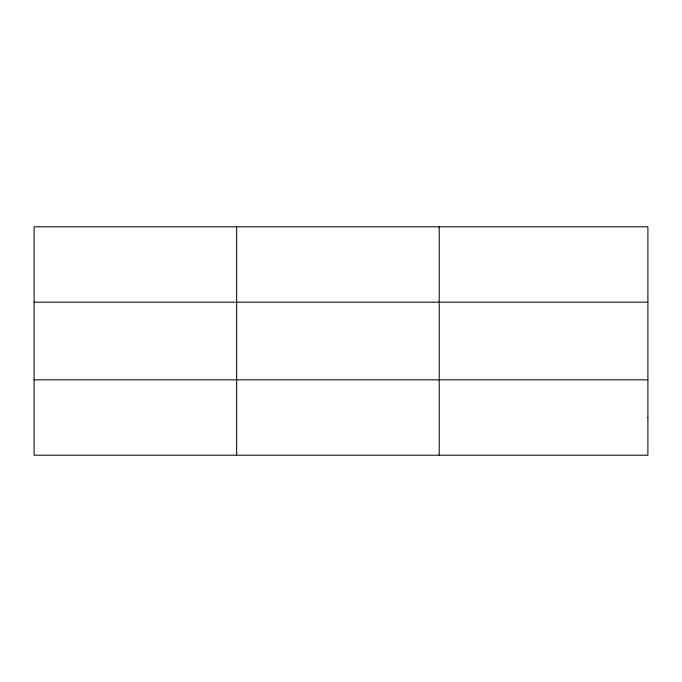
<?xml version="1.0" encoding="UTF-8"?>
<svg xmlns="http://www.w3.org/2000/svg" width="682" height="682" viewBox="0 0 682 682"><rect width="100%" height="100%" fill="white"/><g stroke="black" fill="none" stroke-linecap="round" stroke-linejoin="round"><path stroke-width="1.02" d="M236.654 226.799L236.654 455.201M439.208 226.799L439.208 455.201M34.1 302.177L647.9 302.177M34.1 379.823L647.9 379.823M647.9 417.512L647.9 455.201L34.1 455.201L34.1 226.799L647.9 226.799L647.9 417.512"/></g></svg>
